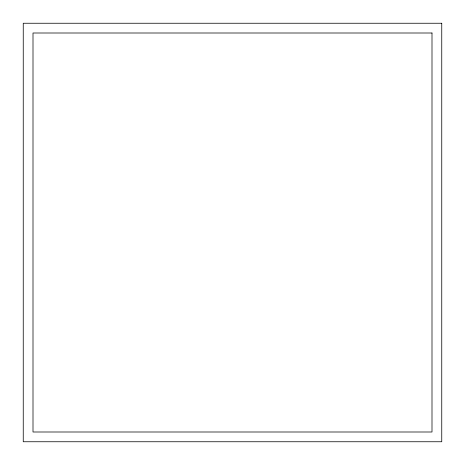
<?xml version="1.0" encoding="UTF-8"?>
<svg xmlns="http://www.w3.org/2000/svg" width="465" height="465" viewBox="0 0 465 465"><rect width="100%" height="100%" fill="white"/><g stroke="black" fill="none" stroke-linecap="round" stroke-linejoin="round"><path stroke-width="0.7" d="M441.75 23.25L23.25 23.25L23.25 441.75L441.75 441.75L441.75 23.25M431.997 33.003L33.003 33.003L33.003 431.997L431.997 431.997L431.997 33.003"/></g></svg>
